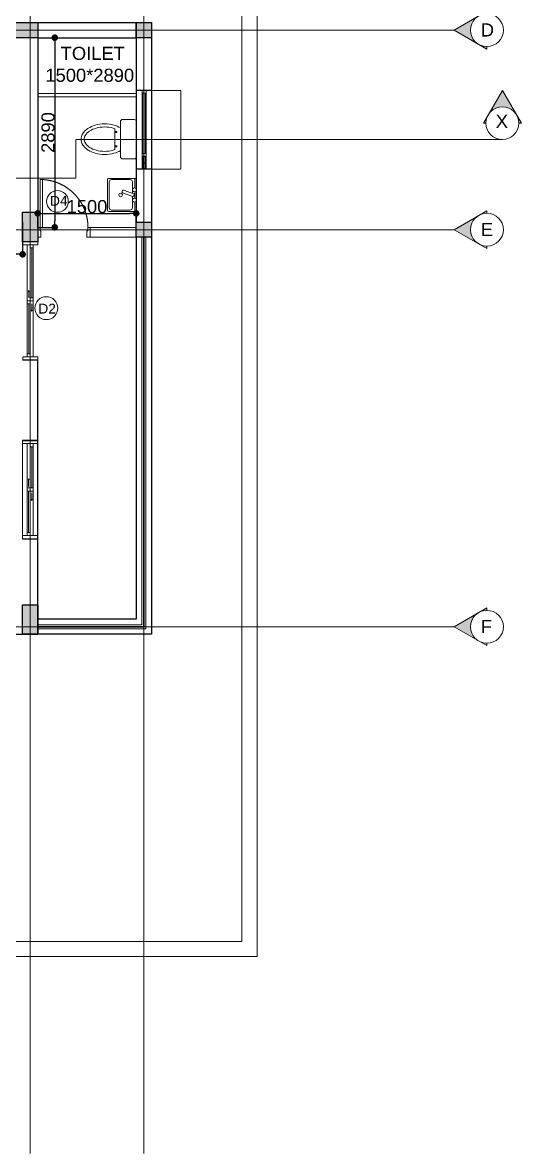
# Model space of a CAD drawing. Header units: millimetres. Extents: x -425671 to 598394, y -194194 to 343585.
# Drawn here: x 56469 to 64064, y 140422 to 157652 of the extents above; entities that cross this region are included whole.
import ezdxf

# ---------------------------------------------------------------- set-up
doc = ezdxf.new("R2010")
doc.units = ezdxf.units.MM
for name, pattern in [('ACAD_ISO10W100', [18, 12, -3, 0, -3]), ('DOT3', [0.06, 0, -0.06]), ('HIDDEN', [9.525, 6.35, -3.175])]:
    doc.linetypes.add(name, pattern=pattern)
for name, color, linetype, lineweight in [('150mm Wall', 250, 'Continuous', 13), ('230mm Wall', 250, 'Continuous', 25), ('bath fur', 250, 'Continuous', 5), ('Bathroom Door', 250, 'Continuous', 9), ('C TEXT', 30, 'Continuous', 13), ('Centre line', 30, 'Continuous', 9), ('Column', 250, 'Continuous', 25), ('Door', 250, 'Continuous', 15), ('Glass', 4, 'Continuous', 5), ('Hidden', 250, 'Continuous', 5), ('Railing', 250, 'Continuous', 9), ('S-DIM', 30, 'Continuous', 13), ('TEXT', 30, 'DOT3', 9), ('VENT', 250, 'Continuous', 9), ('window', 250, 'Continuous', 13)]:
    doc.layers.add(name, color=color, linetype=linetype, lineweight=lineweight)
doc.layers.add('Slab', color=250, linetype='Continuous')
doc.styles.get("Standard").update_dxf_attribs({"font": 'arial.ttf'})
doc.dimstyles.new('ISO-25', dxfattribs={"dimtxt": 200, "dimasz": 180, "dimexe": 1.25, "dimexo": 0.625, "dimtad": 1, "dimtxsty": 'Standard', "dimblk": 'DOT', "dimcen": 2.5, "dimadec": 0, "dimazin": 0, "dimtfac": 1, "dimtmove": 0, "dimatfit": 3, "dimfxl": 0, "dimarcsym": 0})

# ---------------------------------------------------------------- blocks, each defined once
blk = doc.blocks.new('WASH')
at = {"layer": 'bath fur', "linetype": 'Continuous'}
for p, q in [((2471147545, 936774026), (2471147545, 936774049)), ((2471147545, 936774049), (2471148045, 936774049)), ((2471148045, 936774049), (2471148045, 936774026))]:
    blk.add_line(p, q, dxfattribs=at)
at = {"layer": 'bath fur'}
blk.add_line((2471147745, 936774026), (2471147845, 936774026), dxfattribs=at)
for points in [[(2471147901, 936774026), (2471148045, 936774026), (2471148045, 936773631, -0.414214), (2471148027, 936773612), (2471147564, 936773612, -0.414214), (2471147545, 936773631), (2471147545, 936774026), (2471147688, 936774026)], [(2471147822, 936773991), (2471147993, 936773991, -0.414214), (2471148030, 936773953), (2471148030, 936773674, -0.414214), (2471147993, 936773637), (2471147602, 936773637, -0.414214), (2471147565, 936773674), (2471147565, 936773953, -0.414214), (2471147602, 936773991), (2471147774, 936773991)]]:
    blk.add_lwpolyline(points, format="xyb", dxfattribs=at)
blk.add_lwpolyline([(2471147801, 936774017), (2471147781, 936774010, 0.414214), (2471147774, 936773996), (2471147829, 936773839, 0.414214), (2471147843, 936773832), (2471147863, 936773839, 0.414214), (2471147870, 936773854), (2471147815, 936774010, 0.414214)], format="xyb", close=True, dxfattribs=at)
for centre, radius in [((2471147716, 936774020), 29), ((2471147873, 936774020), 29), ((2471147795, 936773811), 27.9)]:
    blk.add_circle(centre, radius, dxfattribs=at)
blk = doc.blocks.new('WC')
at = {"layer": 'bath fur', "linetype": 'Continuous'}
for p, q in [((2471147360, 936774612), (2471147360, 936774072)), ((2471147570, 936774642), (2471147390, 936774642)), ((2471147600, 936774072), (2471147600, 936774612)), ((2471147657, 936774457), (2471147684, 936774457)), ((2471147657, 936774445), (2471147657, 936774457)), ((2471147684, 936774445), (2471147657, 936774445)), ((2471147684, 936774182), (2471147684, 936774501)), ((2471147684, 936774457), (2471147684, 936774445)), ((2471147684, 936774238), (2471147657, 936774238)), ((2471147657, 936774238), (2471147657, 936774226)), ((2471147657, 936774226), (2471147684, 936774226)), ((2471147684, 936774226), (2471147684, 936774238)), ((2471147390, 936774042), (2471147570, 936774042))]:
    blk.add_line(p, q, dxfattribs=at)
for centre, radius, start, end in [((2471147390, 936774612), 30, 90, 180), ((2471147570, 936774612), 30, 0, 90), ((2471147800, 936774181), 388, 105.0731, 120.9034), ((2471147800, 936774181), 340, 105.0731, 109.824), ((2471147842, 936774025), 550, 90, 105.0731), ((2471147842, 936774025), 502, 90, 105.0731), ((2471147842, 936774025), 550, 74.9269, 90), ((2471147842, 936774025), 502, 74.9269, 90), ((2471147884, 936774181), 340, 56.9685, 74.9269), ((2471147884, 936774181), 388, 56.9685, 74.9269), ((2471147948, 936774280), 223, 32.4998, 56.9685), ((2471147948, 936774280), 271, 32.4998, 56.9685), ((2471147948, 936774404), 223, 303.0315, 327.5002), ((2471148045, 936774342), 107, 0, 32.4998), ((2471148045, 936774342), 107, 327.5002, 0), ((2471148045, 936774342), 155, 0, 32.4998), ((2471148045, 936774342), 155, 327.5002, 0), ((2471147800, 936774502), 388, 239.0966, 254.9269), ((2471147800, 936774502), 340, 250.176, 254.9269), ((2471147842, 936774658), 550, 254.9269, 270), ((2471147842, 936774658), 502, 254.9269, 270), ((2471147842, 936774658), 502, 270, 285.0731), ((2471147842, 936774658), 550, 270, 285.0731), ((2471147884, 936774502), 340, 285.0731, 303.0315), ((2471147884, 936774502), 388, 285.0731, 303.0315), ((2471147948, 936774404), 271, 303.0315, 327.5002), ((2471147390, 936774072), 30, 180, 270), ((2471147570, 936774072), 30, 270, 0)]:
    blk.add_arc(centre, radius, start, end, dxfattribs=at)
blk = doc.blocks.new('Vent1')
at = {"layer": 'VENT', "linetype": 'Continuous'}
for points in [[(3464310, 845520), (3464250, 845520)], [(3464250, 844320), (3464250, 845520)], [(3464310, 845480), (3464250, 845480)], [(3464255, 844560), (3464255, 845480)], [(3464300, 844560), (3464300, 845480)], [(3464310, 844320), (3464310, 845520)], [(3464310, 844560), (3464250, 844560)], [(3464310, 844520), (3464250, 844520)], [(3464310, 844425), (3464250, 844425)], [(3464310, 844415), (3464250, 844415)], [(3464310, 844320), (3464250, 844320)]]:
    blk.add_lwpolyline(points, dxfattribs=at)
at = {"layer": 'VENT', "color": 4, "linetype": 'Continuous'}
for points in [[(3464277, 844560), (3464277, 845480)], [(3464283, 844560), (3464283, 845480)]]:
    blk.add_lwpolyline(points, dxfattribs=at)
at = {"layer": 'VENT', "linetype": 'Continuous'}
for points in [[(3464310, 844320), (3464310, 844520), (3464250, 844520), (3464250, 844320)], [(3464304, 844326), (3464304, 844514), (3464256, 844514), (3464256, 844326)], [(3464298, 844332), (3464298, 844508), (3464262, 844508), (3464262, 844332)]]:
    blk.add_lwpolyline(points, close=True, dxfattribs=at)
blk = doc.blocks.new('WINODO1')
at = {"layer": 'window', "linetype": 'Continuous'}
for p, q in [((2471212540, 936769700), (2471212491, 936769700)), ((2471212491, 936769700), (2471212491, 936769470)), ((2471212540, 936769700), (2471212540, 936769470)), ((2471213991, 936769700), (2471213943, 936769700)), ((2471213943, 936769700), (2471213943, 936769470)), ((2471213991, 936769700), (2471213991, 936769470)), ((2471212540, 936769470), (2471212491, 936769470)), ((2471213991, 936769470), (2471213943, 936769470))]:
    blk.add_line(p, q, dxfattribs=at)
at = {"layer": 'window'}
for p, q in [((2471212540, 936769700), (2471213943, 936769700)), ((2471212588, 936769633), (2471213217, 936769633)), ((2471213241, 936769633), (2471213943, 936769633)), ((2471213241, 936769537), (2471212540, 936769537)), ((2471212540, 936769470), (2471213943, 936769470)), ((2471212588, 936769585), (2471213217, 936769585)), ((2471213193, 936769561), (2471213089, 936769561)), ((2471213266, 936769585), (2471213895, 936769585)), ((2471213266, 936769537), (2471213895, 936769537)), ((2471213290, 936769609), (2471213394, 936769609))]:
    blk.add_line(p, q, dxfattribs=at)
at = {"layer": 'window', "color": 4}
for p, q in [((2471212588, 936769609), (2471213217, 936769609)), ((2471213266, 936769561), (2471213895, 936769561))]:
    blk.add_line(p, q, dxfattribs=at)
at = {"layer": 'window'}
for points in [[(2471212540, 936769585), (2471212588, 936769585), (2471212588, 936769633), (2471212540, 936769633)], [(2471213217, 936769585), (2471213266, 936769585), (2471213266, 936769633), (2471213217, 936769633)], [(2471213406, 936769609), (2471213394, 936769616), (2471213394, 936769602)], [(2471213076, 936769561), (2471213089, 936769568), (2471213089, 936769554)], [(2471213217, 936769537), (2471213266, 936769537), (2471213266, 936769585), (2471213217, 936769585)], [(2471213895, 936769537), (2471213943, 936769537), (2471213943, 936769585), (2471213895, 936769585)]]:
    blk.add_lwpolyline(points, close=True, dxfattribs=at)
blk = doc.blocks.new('door s')
at = {"layer": 'Door'}
for p, q in [((2471232756, 936765694), (2471231902, 936765694)), ((2471231947, 936765786), (2471232710, 936765786)), ((2471231947, 936765763), (2471232710, 936765763)), ((2471231947, 936765740), (2471232710, 936765740)), ((2471232710, 936765717), (2471232612, 936765717)), ((2471232756, 936765786), (2471233610, 936765786)), ((2471232802, 936765763), (2471232900, 936765763)), ((2471232802, 936765740), (2471233564, 936765740)), ((2471232802, 936765717), (2471233564, 936765717)), ((2471232802, 936765694), (2471233564, 936765694))]:
    blk.add_line(p, q, dxfattribs=at)
for points in [[(2471231902, 936765626), (2471231856, 936765626), (2471231856, 936765854), (2471231902, 936765854)], [(2471233610, 936765626), (2471233656, 936765626), (2471233656, 936765854), (2471233610, 936765854)], [(2471231902, 936765740), (2471231947, 936765740), (2471231947, 936765786), (2471231902, 936765786)], [(2471232600, 936765717), (2471232612, 936765724), (2471232612, 936765710)], [(2471232710, 936765740), (2471232756, 936765740), (2471232756, 936765786), (2471232710, 936765786)], [(2471232756, 936765694), (2471232802, 936765694), (2471232802, 936765740), (2471232756, 936765740)], [(2471232912, 936765763), (2471232900, 936765769), (2471232900, 936765756)], [(2471233564, 936765694), (2471233610, 936765694), (2471233610, 936765740), (2471233564, 936765740)]]:
    blk.add_lwpolyline(points, close=True, dxfattribs=at)
blk = doc.blocks.new('Door1')
at = {"layer": 'Bathroom Door'}
for p, q in [((1900.586, 444.886), (1899.856, 444.886)), ((1900.586, 444.846), (1899.857, 444.846))]:
    blk.add_line(p, q, dxfattribs=at)
for points in [[(1900.736, 444.921), (1900.586, 444.921), (1900.586, 444.886), (1900.636, 444.886), (1900.636, 444.871), (1900.736, 444.871), (1900.736, 444.921)], [(1900.586, 444.886), (1900.586, 444.846)], [(1900.736, 444.121), (1900.586, 444.121), (1900.586, 444.156), (1900.636, 444.156), (1900.636, 444.171), (1900.736, 444.171), (1900.736, 444.121)]]:
    blk.add_lwpolyline(points, dxfattribs=at)
at = {"layer": 'Bathroom Door', "linetype": 'HIDDEN', "ltscale": 20}
blk.add_arc((1900.586, 444.886), 0.73, 180, 270, dxfattribs=at)
blk = doc.blocks.new('CC')
at = {"layer": 'C TEXT', "linetype": 'Continuous', "ltscale": 500}
h = blk.add_hatch(color=253, dxfattribs=at)
h.dxf.hatch_style = 1
edge = h.paths.add_edge_path()
edge.add_arc((2471483781, 936793033), 250, 180, 240)
edge.add_line((2471483656, 936792817), (2471483281, 936793033))
edge.add_line((2471483281, 936793033), (2471483656, 936793250))
edge.add_arc((2471483781, 936793033), 250, 120, 180)
h = blk.add_hatch(color=253, dxfattribs=at)
h.dxf.hatch_style = 1
h.paths.add_polyline_path([(2471483781, 936792745), (2471483781, 936792783, -0.131652), (2471483656, 936792817)])
h.paths.add_polyline_path([(2471483781, 936793322), (2471483656, 936793250, -0.131652), (2471483781, 936793283)])
for points in [[(2471483281, 936793033), (2471483781, 936793322)], [(2471483781, 936793283), (2471483781, 936793322)], [(2471483281, 936793033), (2471483781, 936792745)], [(2471483781, 936792745), (2471483781, 936792783)]]:
    blk.add_lwpolyline(points, dxfattribs=at)
blk.add_circle((2471483781, 936793033), 250, dxfattribs=at)
blk = doc.blocks.new('_Dot')
at = {"color": 0, "linetype": 'ByBlock', "lineweight": -2}
blk.add_line((-0.5, 0), (-1, 0), dxfattribs=at)
at = {"color": 0, "linetype": 'ByBlock', "const_width": 0.5}
blk.add_lwpolyline([(-0.25, 0, 1), (0.25, 0, 1)], format="xyb", close=True, dxfattribs=at)
blk = doc.blocks.new('*D238')
at = {"layer": 'Defpoints', "color": 0, "transparency": 16777216}
for p in [(50269, 154612), (56469, 154612), (56469, 154121)]:
    blk.add_point(p, dxfattribs=at)
at = {"layer": 'S-DIM', "color": 0, "lineweight": -2, "transparency": 16777216}
for p, q in [((50269, 154611), (50269, 154119)), ((56469, 154611), (56469, 154119)), ((50369, 154121), (56369, 154121))]:
    blk.add_line(p, q, dxfattribs=at)
at = {"layer": 'S-DIM', "color": 0, "lineweight": -2, "transparency": 16777216, "xscale": 100, "yscale": 100, "zscale": 100, "rotation": 180}
blk.add_blockref('_Dot', (50269, 154121), dxfattribs=at)
at = {"layer": 'S-DIM', "color": 0, "lineweight": -2, "transparency": 16777216, "xscale": 100, "yscale": 100, "zscale": 100}
blk.add_blockref('_Dot', (56469, 154121), dxfattribs=at)
at = {"layer": 'S-DIM', "color": 0, "transparency": 16777216, "insert": (53369, 154223), "char_height": 200, "attachment_point": 5}
blk.add_mtext('6200', dxfattribs=at)
blk = doc.blocks.new('*D235')
at = {"layer": 'Defpoints', "color": 0, "transparency": 16777216}
for p in [(58199, 154745), (56699, 154532), (58199, 154532)]:
    blk.add_point(p, dxfattribs=at)
at = {"layer": 'S-DIM', "color": 0, "lineweight": -2, "transparency": 16777216}
for p, q in [((56699, 154532), (56699, 154746)), ((56799, 154745), (58099, 154745)), ((58199, 154532), (58199, 154746))]:
    blk.add_line(p, q, dxfattribs=at)
at = {"layer": 'S-DIM', "color": 0, "lineweight": -2, "transparency": 16777216, "xscale": 100, "yscale": 100, "zscale": 100, "rotation": 180}
blk.add_blockref('_Dot', (56699, 154745), dxfattribs=at)
at = {"layer": 'S-DIM', "color": 0, "lineweight": -2, "transparency": 16777216, "xscale": 100, "yscale": 100, "zscale": 100}
blk.add_blockref('_Dot', (58199, 154745), dxfattribs=at)
at = {"layer": 'S-DIM', "color": 0, "transparency": 16777216, "insert": (57449, 154847), "char_height": 200, "attachment_point": 5}
blk.add_mtext('1500', dxfattribs=at)
blk = doc.blocks.new('*D236')
at = {"layer": 'Defpoints', "color": 0, "transparency": 16777216}
for p in [(56699, 157422), (56699, 154532), (56958, 154532)]:
    blk.add_point(p, dxfattribs=at)
at = {"layer": 'S-DIM', "color": 0, "lineweight": -2, "transparency": 16777216}
for p, q in [((56700, 157422), (56960, 157422)), ((56958, 157322), (56958, 154632)), ((56700, 154532), (56960, 154532))]:
    blk.add_line(p, q, dxfattribs=at)
at = {"layer": 'S-DIM', "color": 0, "lineweight": -2, "transparency": 16777216, "xscale": 100, "yscale": 100, "zscale": 100}
for p, rotation in [((56958, 157422), 90), ((56958, 154532), 270)]:
    blk.add_blockref('_Dot', p, dxfattribs=dict(at, rotation=rotation))
at = {"layer": 'S-DIM', "color": 0, "transparency": 16777216, "insert": (56856, 155977), "char_height": 200, "attachment_point": 5, "rotation": 90}
blk.add_mtext('2890', dxfattribs=at)
blk = doc.blocks.new('d2')
at = {"layer": 'TEXT', "linetype": 'Continuous'}
blk.add_circle((544894, -502506), 175, dxfattribs=at)
at = {"layer": 'TEXT', "linetype": 'Continuous', "insert": (544773, -502438), "char_height": 150, "attachment_point": 1}
blk.add_mtext_dynamic_manual_height_columns('D2', width=1083.03, gutter_width=12.5, heights=[0], dxfattribs=at)
blk = doc.blocks.new('d4')
at = {"layer": 'TEXT', "linetype": 'Continuous'}
blk.add_circle((543327, -501566), 166, dxfattribs=at)
at = {"layer": 'TEXT', "linetype": 'Continuous', "insert": (543214, -501481), "char_height": 150, "attachment_point": 1}
blk.add_mtext_dynamic_manual_height_columns('D4', width=1465.44, gutter_width=12.5, heights=[0], dxfattribs=at)

msp = doc.modelspace()

# ---------------------------------------------------------------- hatches: boundary and pattern name
at = {"layer": 'Column', "transparency": 33554687}
h = msp.add_hatch(color=256, dxfattribs=at)
h.dxf.hatch_style = 1
h.paths.add_polyline_path([(56469.03, 148331.598), (56699.03, 148331.598), (56699.03, 148781.598), (56469.03, 148781.598)])
h.paths.add_polyline_path([(50039.03, 148331.598), (50269.03, 148331.598), (50269.03, 148781.598), (50039.03, 148781.598)])
h.paths.add_polyline_path([(45614.03, 148331.598), (45844.03, 148331.598), (45844.03, 148781.598), (45614.03, 148781.598)])
h.paths.add_polyline_path([(45614.03, 154161.619), (45844.03, 154161.619), (45844.03, 154611.619), (45614.03, 154611.619)])
h.paths.add_polyline_path([(49819.03, 154381.619), (50269.03, 154381.619), (50269.03, 154611.619), (49819.03, 154611.619)])
h.paths.add_polyline_path([(56699.03, 154761.619), (56469.03, 154761.619), (56469.03, 154311.619), (56699.03, 154311.619)])
h.paths.add_polyline_path([(58199.03, 154381.619), (58429.03, 154381.619), (58429.03, 154611.619), (58199.03, 154611.619)])
h.paths.add_polyline_path([(58199.03, 157421.619), (58429.03, 157421.619), (58429.03, 157651.619), (58199.03, 157651.619)])
h.paths.add_polyline_path([(56699.03, 157421.619), (56699.03, 157651.619), (56249.03, 157651.619), (56249.03, 157421.619)])
h.paths.add_polyline_path([(53219.03, 157421.619), (53219.03, 157651.619), (52769.03, 157651.619), (52769.03, 157421.619)])
h.paths.add_polyline_path([(50269.03, 157421.619), (50269.03, 157651.619), (49819.03, 157651.619), (49819.03, 157421.619)])
h.paths.add_polyline_path([(46959.03, 157651.619), (46959.03, 157421.619), (47409.03, 157421.619), (47409.03, 157651.619)])
h.paths.add_polyline_path([(44109.03, 160491.619), (44339.03, 160491.619), (44339.03, 160721.619), (44109.03, 160721.619)])
h.paths.add_polyline_path([(47189.03, 160491.619), (47189.03, 160721.619), (46959.03, 160721.619), (46959.03, 160491.619)])
h.paths.add_polyline_path([(52999.03, 162421.619), (52999.03, 162651.619), (52549.03, 162651.619), (52549.03, 162421.619)])
h.paths.add_polyline_path([(56249.03, 162651.619), (56249.03, 162421.619), (56699.03, 162421.619), (56699.03, 162651.619)])
h.paths.add_polyline_path([(46959.03, 162421.619), (47189.03, 162421.619), (47189.03, 162651.619), (46959.03, 162651.619)])
h.paths.add_polyline_path([(44339.03, 162421.619), (44339.03, 162651.619), (44109.03, 162651.619), (44109.03, 162421.619)])
h.paths.add_polyline_path([(44109.03, 165971.619), (44339.03, 165971.619), (44339.03, 166421.619), (44109.03, 166421.619)])
h.paths.add_polyline_path([(47409.03, 166191.619), (47409.03, 166421.619), (46959.03, 166421.619), (46959.03, 166191.619)])
h.paths.add_polyline_path([(52999.03, 166191.619), (52999.03, 166421.619), (52549.03, 166421.619), (52549.03, 166191.619)])
h.paths.add_polyline_path([(56249.03, 166191.619), (56699.03, 166191.619), (56699.03, 166421.619), (56249.03, 166421.619)])

# ---------------------------------------------------------------- linework, layer by layer
at = {"layer": '150mm Wall'}
for p, q in [((57499.03, 154531.619), (58199.03, 154531.619)), ((57499.03, 154531.619), (57499.03, 154381.619)), ((57499.03, 154381.619), (58199.03, 154381.619))]:
    msp.add_line(p, q, dxfattribs=at)
at = {"layer": '230mm Wall'}
for p, q in [((56469.03, 157651.619), (58199.03, 157651.619)), ((56699.03, 157651.619), (56699.03, 154761.619)), ((58199.03, 157651.619), (58199.03, 154611.619)), ((58199.03, 157651.619), (58429.03, 157651.619)), ((58429.03, 157651.619), (58429.03, 154611.619)), ((56699.03, 157421.619), (58199.03, 157421.619)), ((58429.03, 156616.619), (58199.03, 156616.619)), ((58429.03, 155416.619), (58199.03, 155416.619)), ((56469.03, 152511.619), (56699.03, 152511.619)), ((56699.03, 148331.619), (56699.03, 152511.619)), ((56469.03, 151286.619), (56699.03, 151286.619)), ((56469.03, 149786.619), (56699.03, 149786.619)), ((50039.03, 148331.619), (56699.03, 148331.619))]:
    msp.add_line(p, q, dxfattribs=at)
at = {"layer": 'bath fur', "linetype": 'Continuous'}
for p, q in [((56699.03, 156571.619), (58199.03, 156571.619)), ((56699.03, 156521.619), (58199.03, 156521.619))]:
    msp.add_line(p, q, dxfattribs=at)
at = {"layer": 'Centre line', "linetype": 'ACAD_ISO10W100', "ltscale": 0.6}
for p, q in [((56584.023, 140421.619), (56584.05, 172421.619)), ((58314.015, 140421.619), (58314.042, 172421.619)), ((37039.03, 157536.619), (63039.03, 157536.619)), ((37039.03, 154496.619), (63039.03, 154496.619)), ((37039.03, 148446.609), (63039.03, 148446.609))]:
    msp.add_line(p, q, dxfattribs=at)
msp.add_lwpolyline([(63775.22, 155869.846), (57278.523, 155869.846), (57278.523, 155280.312), (49359.352, 155280.312), (49359.352, 155952.317), (36289.859, 155952.317)], dxfattribs=at)
at = {"layer": 'Column'}
for points in [[(56249.03, 157651.619), (56699.03, 157651.619), (56699.03, 157421.619), (56249.03, 157421.619)], [(58199.03, 157651.619), (58429.03, 157651.619), (58429.03, 157421.619), (58199.03, 157421.619)], [(56469.03, 154761.619), (56699.03, 154761.619), (56699.03, 154311.619), (56469.03, 154311.619)], [(58199.03, 154611.619), (58429.03, 154611.619), (58429.03, 154381.619), (58199.03, 154381.619)], [(56469.03, 148781.598), (56699.03, 148781.598), (56699.03, 148331.598), (56469.03, 148331.598)]]:
    msp.add_lwpolyline(points, close=True, dxfattribs=at)
at = {"layer": 'Glass'}
for points in [[(58309.03, 154381.619), (58309.03, 148451.598), (56699.03, 148451.598)], [(58319.03, 154381.619), (58319.03, 148441.598), (56699.03, 148441.598)]]:
    msp.add_lwpolyline(points, dxfattribs=at)
at = {"layer": 'Hidden'}
for points in [[(60039.03, 169421.619), (40039.03, 169421.619), (40039.03, 143421.619), (60039.03, 143421.619)], [(59809.03, 169191.619), (40269.03, 169191.619), (40269.03, 143651.619), (59809.03, 143651.619)]]:
    msp.add_lwpolyline(points, close=True, dxfattribs=at)
at = {"layer": 'Hidden', "linetype": 'HIDDEN', "ltscale": 0.2}
msp.add_lwpolyline([(58429.03, 156616.619), (58879.03, 156616.619), (58879.03, 155416.619), (58429.03, 155416.619)], close=True, dxfattribs=at)
at = {"layer": 'Railing'}
for points in [[(58344.03, 154381.619), (58344.03, 148416.598), (56699.03, 148416.598)], [(58284.03, 154381.619), (58284.03, 148476.598), (56699.03, 148476.598)]]:
    msp.add_lwpolyline(points, dxfattribs=at)
at = {"layer": 'Slab', "ltscale": 0.2}
for points in [[(58429.03, 154381.619), (58429.03, 148331.598), (56699.03, 148331.598)], [(58199.03, 154381.619), (58199.03, 148561.598), (56699.03, 148561.598)]]:
    msp.add_lwpolyline(points, dxfattribs=at)

# ---------------------------------------------------------------- block references
at = {"layer": 'bath fur', "linetype": 'Continuous', "rotation": 180}
msp.add_blockref('WC', (2471205559.322, 936930217.163), dxfattribs=at)
at = {"layer": 'bath fur', "linetype": 'Continuous', "xscale": -1, "rotation": 270}
msp.add_blockref('WASH', (-936715849.672, -2470992769.782), dxfattribs=at)
at = {"layer": 'Bathroom Door', "xscale": -1000, "yscale": 1000, "zscale": 1000, "rotation": 89.99999999979985}
msp.add_blockref('Door1', (501619.76, 2055117.259), dxfattribs=at)
at = {"layer": 'C TEXT', "linetype": 'Continuous'}
for p in [(-2471420241.769, -936635496.855), (-2471420241.769, -936638536.855), (-2471420241.769, -936644586.865)]:
    msp.add_blockref('CC', p, dxfattribs=at)
at = {"layer": 'Centre line', "linetype": 'Continuous', "rotation": 270}
msp.add_blockref('CC', (-936729258.254, 2471639900.598), dxfattribs=at)
at = {"layer": 'Door', "linetype": 'Continuous', "rotation": 90}
msp.add_blockref('door s', (936822324.55, -2471079344.289), dxfattribs=at)
at = {"layer": 'Railing'}
msp.add_blockref('Vent1', (-3405961.054, -688903.381), dxfattribs=at)
at = {"layer": 'TEXT', "linetype": 'Continuous'}
for name, p in [('d4', (-486328.476, 656492.857)), ('d2', (-488064.81, 655806.683))]:
    msp.add_blockref(name, p, dxfattribs=at)
at = {"layer": 'window', "linetype": 'Continuous', "rotation": 270}
msp.add_blockref('WINODO1', (-936713001.036, 2471363777.95), dxfattribs=at)

# ---------------------------------------------------------------- texts
at = {"layer": 'C TEXT', "linetype": 'Continuous', "ltscale": 500, "char_height": 200, "attachment_point": 1}
for s, insert in [('D', (63445.786, 157640.024)), ('E', (63445.786, 154600.024)), ('F', (63445.786, 148550.013))]:
    msp.add_mtext_dynamic_manual_height_columns(s, width=187.8802, gutter_width=12.5, heights=[0], dxfattribs=dict(at, insert=insert))
at = {"layer": 'Centre line', "linetype": 'Continuous', "ltscale": 500, "insert": (63674.109, 156246.863), "char_height": 200, "attachment_point": 1}
msp.add_mtext_dynamic_manual_height_columns('X', width=187.8802, gutter_width=12.5, heights=[0], dxfattribs=at)
at = {"layer": 'TEXT', "linetype": 'Continuous', "insert": (56815.446, 157282.884), "char_height": 200, "attachment_point": 1}
msp.add_mtext_dynamic_manual_height_columns('   TOILET\\P1500*2890', width=1683.4685, gutter_width=12.5, heights=[0], dxfattribs=at)

# ---------------------------------------------------------------- dimensions: what is measured, and where the dimension line sits
at = {"layer": 'S-DIM'}
dim = msp.add_linear_dim(base=(56958.477, 154531.619), p1=(56699.03, 157421.619), p2=(56699.03, 154531.619), angle=90, dimstyle='ISO-25', override={"dimasz": 100}, dxfattribs=at)
dim.commit()
dim.dimension.update_dxf_attribs({"geometry": '*D236', "text_midpoint": (56855.738, 155976.619)})
for base, p1, p2, picture, middle in [((58199.03, 154744.547), (56699.03, 154531.619), (58199.03, 154531.619), '*D235', (57449.03, 154847.287)), ((56469.03, 154120.664), (50269.03, 154611.619), (56469.03, 154611.619), '*D238', (53369.03, 154223.403))]:
    dim = msp.add_linear_dim(base=base, p1=p1, p2=p2, dimstyle='ISO-25', override={"dimasz": 100}, dxfattribs=at)
    dim.commit()
    dim.dimension.update_dxf_attribs({"geometry": picture, "text_midpoint": middle})

doc.saveas('drawing.dxf')
